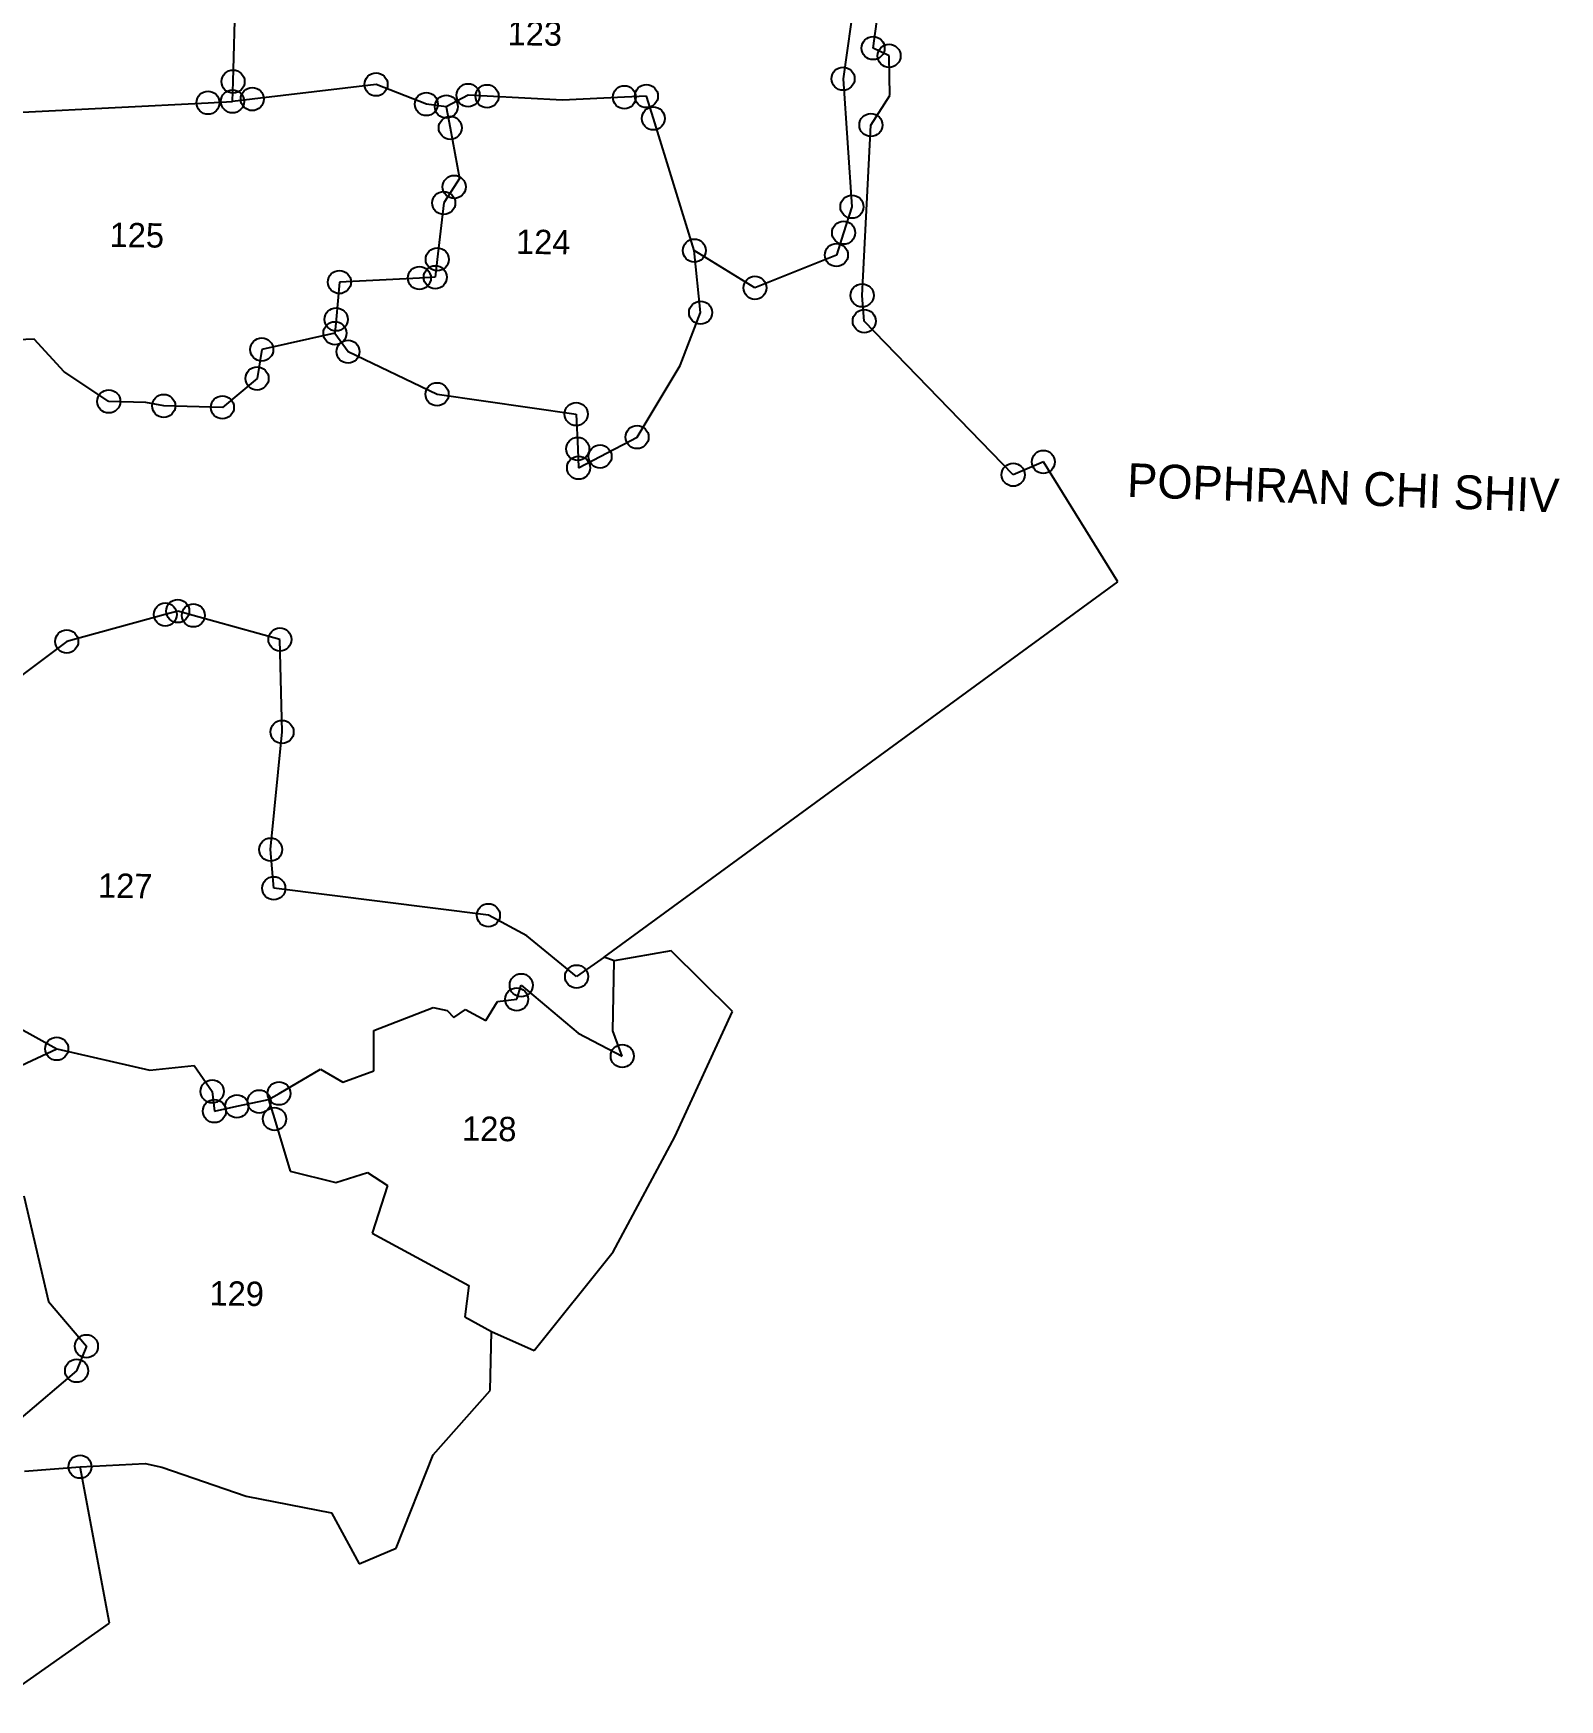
# Model space of a CAD drawing. Header units: metres. Extents: x 254238 to 256943, y 2193236 to 2195260.
# Drawn here: x 256306 to 256854, y 2193487 to 2194086 of the extents above; entities that cross this region are included whole.
import ezdxf

# ---------------------------------------------------------------- set-up
doc = ezdxf.new("R2010")
doc.units = ezdxf.units.M
for name, color, linetype in [('POLY_PARCEL', 6, 'Continuous'), ('POLY_WATER', 4, 'Continuous'), ('SYM_STONE', 1, 'Continuous'), ('TEXT_MAPOUT', 7, 'Continuous'), ('TEXT_PARCEL', 7, 'Continuous'), ('V_BOUND_LINE', 7, 'Continuous')]:
    doc.layers.add(name, color=color, linetype=linetype)
doc.styles.add('TEXT_MAP', font='', dxfattribs={"height": 1.8})
doc.styles.get('TEXT_MAP').set_extended_font_data('Kruti Dev 050')

msp = doc.modelspace()

# ---------------------------------------------------------------- linework, layer by layer
at = {"layer": 'POLY_PARCEL'}
for p, q in [((256377.52, 2194068.32), (256378.82, 2194113.05)), ((256601.1, 2194100.67), (256596.59, 2194069.34)), ((256377.32, 2194061.21), (256377.52, 2194068.32)), ((256428.88, 2194067.29), (256384.41, 2194062.05)), ((256446.93, 2194060.25), (256428.88, 2194067.29)), ((256596.59, 2194069.34), (256599.77, 2194023.38)), ((256301.81, 2194057.36), (256368.52, 2194060.71)), ((256368.52, 2194060.71), (256377.32, 2194061.21)), ((256384.41, 2194062.05), (256377.32, 2194061.21)), ((256461.94, 2194063.42), (256454.11, 2194059.31)), ((256468.75, 2194063.05), (256461.94, 2194063.42)), ((256495.87, 2194061.61), (256468.75, 2194063.05)), ((256518.04, 2194062.71), (256495.87, 2194061.61)), ((256525.96, 2194063.1), (256518.04, 2194062.71)), ((256528.45, 2194055.08), (256525.96, 2194063.1)), ((256454.11, 2194059.31), (256446.93, 2194060.25)), ((256454.11, 2194059.31), (256455.51, 2194051.71)), ((256543.17, 2194007.64), (256528.45, 2194055.08)), ((256455.51, 2194051.71), (256458.86, 2194033.52)), ((256458.86, 2194033.52), (256456.92, 2194030.51)), ((256453.19, 2194024.73), (256450.86, 2194004.48)), ((256456.92, 2194030.51), (256453.19, 2194024.73)), ((256599.77, 2194023.38), (256596.77, 2194014.04)), ((256596.77, 2194014.04), (256594.19, 2194006.04)), ((256545.42, 2193985.34), (256543.17, 2194007.64)), ((256564.95, 2193994.25), (256543.17, 2194007.64)), ((256450.86, 2194004.48), (256450.13, 2193998.07)), ((256594.19, 2194006.04), (256564.95, 2193994.25)), ((256415.7, 2193996.33), (256414.54, 2193982.91)), ((256444.43, 2193997.78), (256415.7, 2193996.33)), ((256450.13, 2193998.07), (256444.43, 2193997.78)), ((256414.54, 2193982.91), (256414.11, 2193977.95)), ((256538.05, 2193966.37), (256545.42, 2193985.34)), ((256414.11, 2193977.95), (256387.84, 2193972.1)), ((256414.11, 2193977.95), (256418.81, 2193971.33)), ((256306.12, 2193975.78), (256300.11, 2193975.53)), ((256316.83, 2193964.1), (256306.12, 2193975.78)), ((256387.84, 2193972.1), (256386.15, 2193961.7)), ((256418.81, 2193971.33), (256450.78, 2193956.03)), ((256522.6, 2193940.64), (256538.05, 2193966.37)), ((256332.89, 2193953.45), (256316.83, 2193964.1)), ((256386.15, 2193961.7), (256373.7, 2193951.33)), ((256346.2, 2193953.04), (256332.89, 2193953.45)), ((256352.63, 2193951.86), (256346.2, 2193953.04)), ((256450.78, 2193956.03), (256500.74, 2193948.92)), ((256373.7, 2193951.33), (256352.63, 2193951.86)), ((256500.74, 2193948.92), (256501.29, 2193936.41)), ((256501.29, 2193936.41), (256501.59, 2193929.62)), ((256509.33, 2193933.68), (256522.6, 2193940.64)), ((256501.59, 2193929.62), (256509.33, 2193933.68)), ((256353.19, 2193876.94), (256317.8, 2193867.25)), ((256357.66, 2193878.16), (256353.19, 2193876.94)), ((256363.25, 2193876.61), (256357.66, 2193878.16)), ((256394.36, 2193867.96), (256363.25, 2193876.61)), ((256317.8, 2193867.25), (256289.27, 2193845.83)), ((256395.13, 2193834.78), (256394.36, 2193867.96)), ((256391.01, 2193792.52), (256395.13, 2193834.78)), ((256392.14, 2193778.62), (256391.01, 2193792.52)), ((256469.21, 2193768.95), (256392.14, 2193778.62)), ((256483.01, 2193761.49), (256469.21, 2193768.95)), ((256500.9, 2193746.91), (256483.01, 2193761.49)), ((256510.84, 2193753.88), (256500.9, 2193746.91)), ((256513.86, 2193727.47), (256514.34, 2193752.59)), ((256479.38, 2193738.74), (256481, 2193743.79)), ((256481, 2193743.79), (256501.5, 2193726.54)), ((256468.25, 2193731.18), (256472.54, 2193737.96)), ((256472.54, 2193737.96), (256479.38, 2193738.74)), ((256428.05, 2193727.55), (256449.34, 2193735.86)), ((256449.34, 2193735.86), (256454.4, 2193734.68)), ((256454.4, 2193734.68), (256456.79, 2193732.23)), ((256456.79, 2193732.23), (256461.02, 2193735.03)), ((256461.02, 2193735.03), (256468.25, 2193731.18)), ((256428.07, 2193713.01), (256428.05, 2193727.55)), ((256501.5, 2193726.54), (256517.27, 2193718.38)), ((256517.27, 2193718.38), (256513.86, 2193727.47)), ((256314.2, 2193720.99), (256347.63, 2193713.25)), ((256347.63, 2193713.25), (256363.53, 2193715.01)), ((256363.53, 2193715.01), (256370.02, 2193705.66)), ((256394.02, 2193704.95), (256408.89, 2193713.71)), ((256408.89, 2193713.71), (256416.98, 2193708.97)), ((256416.98, 2193708.97), (256428.07, 2193713.01)), ((256370.02, 2193705.66), (256370.81, 2193698.6)), ((256378.88, 2193700.32), (256386.9, 2193702.02)), ((256386.9, 2193702.02), (256390.28, 2193702.74)), ((256390.28, 2193702.74), (256394.02, 2193704.95)), ((256390.28, 2193702.74), (256392.4, 2193695.77)), ((256370.81, 2193698.6), (256378.88, 2193700.32)), ((256392.4, 2193695.77), (256398.08, 2193677.06)), ((256398.08, 2193677.06), (256414.45, 2193672.99)), ((256414.45, 2193672.99), (256425.75, 2193676.58)), ((256425.75, 2193676.58), (256432.97, 2193671.85)), ((256432.97, 2193671.85), (256427.44, 2193654.74)), ((256302.38, 2193668.21), (256311.2, 2193630.22)), ((256427.44, 2193654.74), (256462.25, 2193635.96)), ((256462.25, 2193635.96), (256460.77, 2193624.74)), ((256311.2, 2193630.22), (256324.87, 2193614.14)), ((256460.77, 2193624.74), (256470.39, 2193619.43)), ((256324.87, 2193614.14), (256321.32, 2193605.36)), ((256321.32, 2193605.36), (256301.32, 2193588.32)), ((256302.63, 2193569.27), (256322.56, 2193570.88))]:
    msp.add_line(p, q, dxfattribs=at)
at = {"layer": 'POLY_WATER'}
for p in [(256270.13, 2193745.26), (256290.07, 2193709.75)]:
    msp.add_line(p, (256314.2, 2193720.99), dxfattribs=at)
at = {"layer": 'SYM_STONE'}
for centre in [(256607.38, 2194080.34), (256613.13, 2194077.57), (256596.59, 2194069.34), (256377.52, 2194068.32), (256428.88, 2194067.29), (256461.94, 2194063.42), (256468.75, 2194063.05), (256518.04, 2194062.71), (256525.96, 2194063.1), (256368.52, 2194060.71), (256377.32, 2194061.21), (256384.41, 2194062.05), (256446.93, 2194060.25), (256454.11, 2194059.31), (256455.51, 2194051.71), (256528.45, 2194055.08), (256606.57, 2194052.72), (256456.92, 2194030.51), (256453.19, 2194024.73), (256599.77, 2194023.38), (256596.77, 2194014.04), (256450.86, 2194004.48), (256543.17, 2194007.64), (256594.19, 2194006.04), (256444.43, 2193997.78), (256450.13, 2193998.07), (256415.7, 2193996.33), (256564.95, 2193994.25), (256603.44, 2193991.52), (256545.42, 2193985.34), (256414.54, 2193982.91), (256604.2, 2193982.29), (256414.11, 2193977.95), (256387.84, 2193972.1), (256418.81, 2193971.33), (256386.15, 2193961.7), (256450.78, 2193956.03), (256332.89, 2193953.45), (256352.63, 2193951.86), (256373.7, 2193951.33), (256500.74, 2193948.92), (256522.6, 2193940.64), (256501.29, 2193936.41), (256509.33, 2193933.68), (256668.51, 2193931.75), (256501.59, 2193929.62), (256657.68, 2193927.14), (256353.19, 2193876.94), (256357.66, 2193878.16), (256363.25, 2193876.61), (256317.8, 2193867.25), (256394.36, 2193867.96), (256395.13, 2193834.78), (256391.01, 2193792.52), (256392.14, 2193778.62), (256469.21, 2193768.95), (256500.9, 2193746.91), (256481, 2193743.79), (256479.38, 2193738.74), (256314.2, 2193720.99), (256517.27, 2193718.38), (256370.02, 2193705.66), (256394.02, 2193704.95), (256370.81, 2193698.6), (256378.88, 2193700.32), (256386.9, 2193702.02), (256392.4, 2193695.77), (256324.87, 2193614.14), (256321.32, 2193605.36), (256322.56, 2193570.88)]:
    msp.add_circle(centre, 4.14, dxfattribs=at)
at = {"layer": 'V_BOUND_LINE'}
for p, q in [((256607.38, 2194080.34), (256609.91, 2194098.72)), ((256613.13, 2194077.57), (256607.38, 2194080.34)), ((256613.35, 2194063.29), (256613.13, 2194077.57)), ((256606.57, 2194052.72), (256613.35, 2194063.29)), ((256603.44, 2193991.52), (256606.57, 2194052.72)), ((256604.2, 2193982.29), (256603.44, 2193991.52)), ((256657.68, 2193927.14), (256604.2, 2193982.29)), ((256668.51, 2193931.75), (256657.68, 2193927.14)), ((256695.23, 2193888.65), (256668.51, 2193931.75)), ((256510.84, 2193753.88), (256695.23, 2193888.65)), ((256534.88, 2193756.18), (256514.34, 2193752.59)), ((256556.93, 2193734.42), (256534.88, 2193756.18)), ((256514.34, 2193752.59), (256510.84, 2193753.88)), ((256536.22, 2193689.4), (256556.93, 2193734.42)), ((256514.06, 2193648), (256536.22, 2193689.4)), ((256485.62, 2193612.6), (256514.06, 2193648)), ((256469.82, 2193598.23), (256470.39, 2193619.43)), ((256470.39, 2193619.43), (256485.62, 2193612.6)), ((256449.41, 2193575.13), (256469.82, 2193598.23)), ((256322.56, 2193570.88), (256345.97, 2193572.01)), ((256333.17, 2193514.67), (256322.56, 2193570.88)), ((256345.97, 2193572.01), (256351.96, 2193570.68)), ((256351.96, 2193570.68), (256382.25, 2193560.33)), ((256436.11, 2193541.59), (256449.41, 2193575.13)), ((256382.25, 2193560.33), (256412.89, 2193554.33)), ((256412.89, 2193554.33), (256422.78, 2193535.98)), ((256422.78, 2193535.98), (256436.11, 2193541.59)), ((256294.22, 2193487.23), (256333.17, 2193514.67))]:
    msp.add_line(p, q, dxfattribs=at)

# ---------------------------------------------------------------- texts
at = {"layer": 'TEXT_MAPOUT'}
msp.add_text('POPHRAN CHI SHIV', height=12.1477, rotation=357.93281, dxfattribs=at).set_placement((256698.43, 2193919.18))
at = {"layer": 'TEXT_PARCEL', "style": 'TEXT_MAP'}
for s, p in [('123', (256476.08, 2194081.4)), ('125', (256333.15, 2194008.94)), ('124', (256479.1, 2194006.48)), ('127', (256329, 2193775.27)), ('128', (256459.73, 2193688.01)), ('129', (256369.02, 2193628.83))]:
    msp.add_text(s, height=8.746, rotation=359.20484, dxfattribs=at).set_placement(p)

doc.saveas('drawing.dxf')
